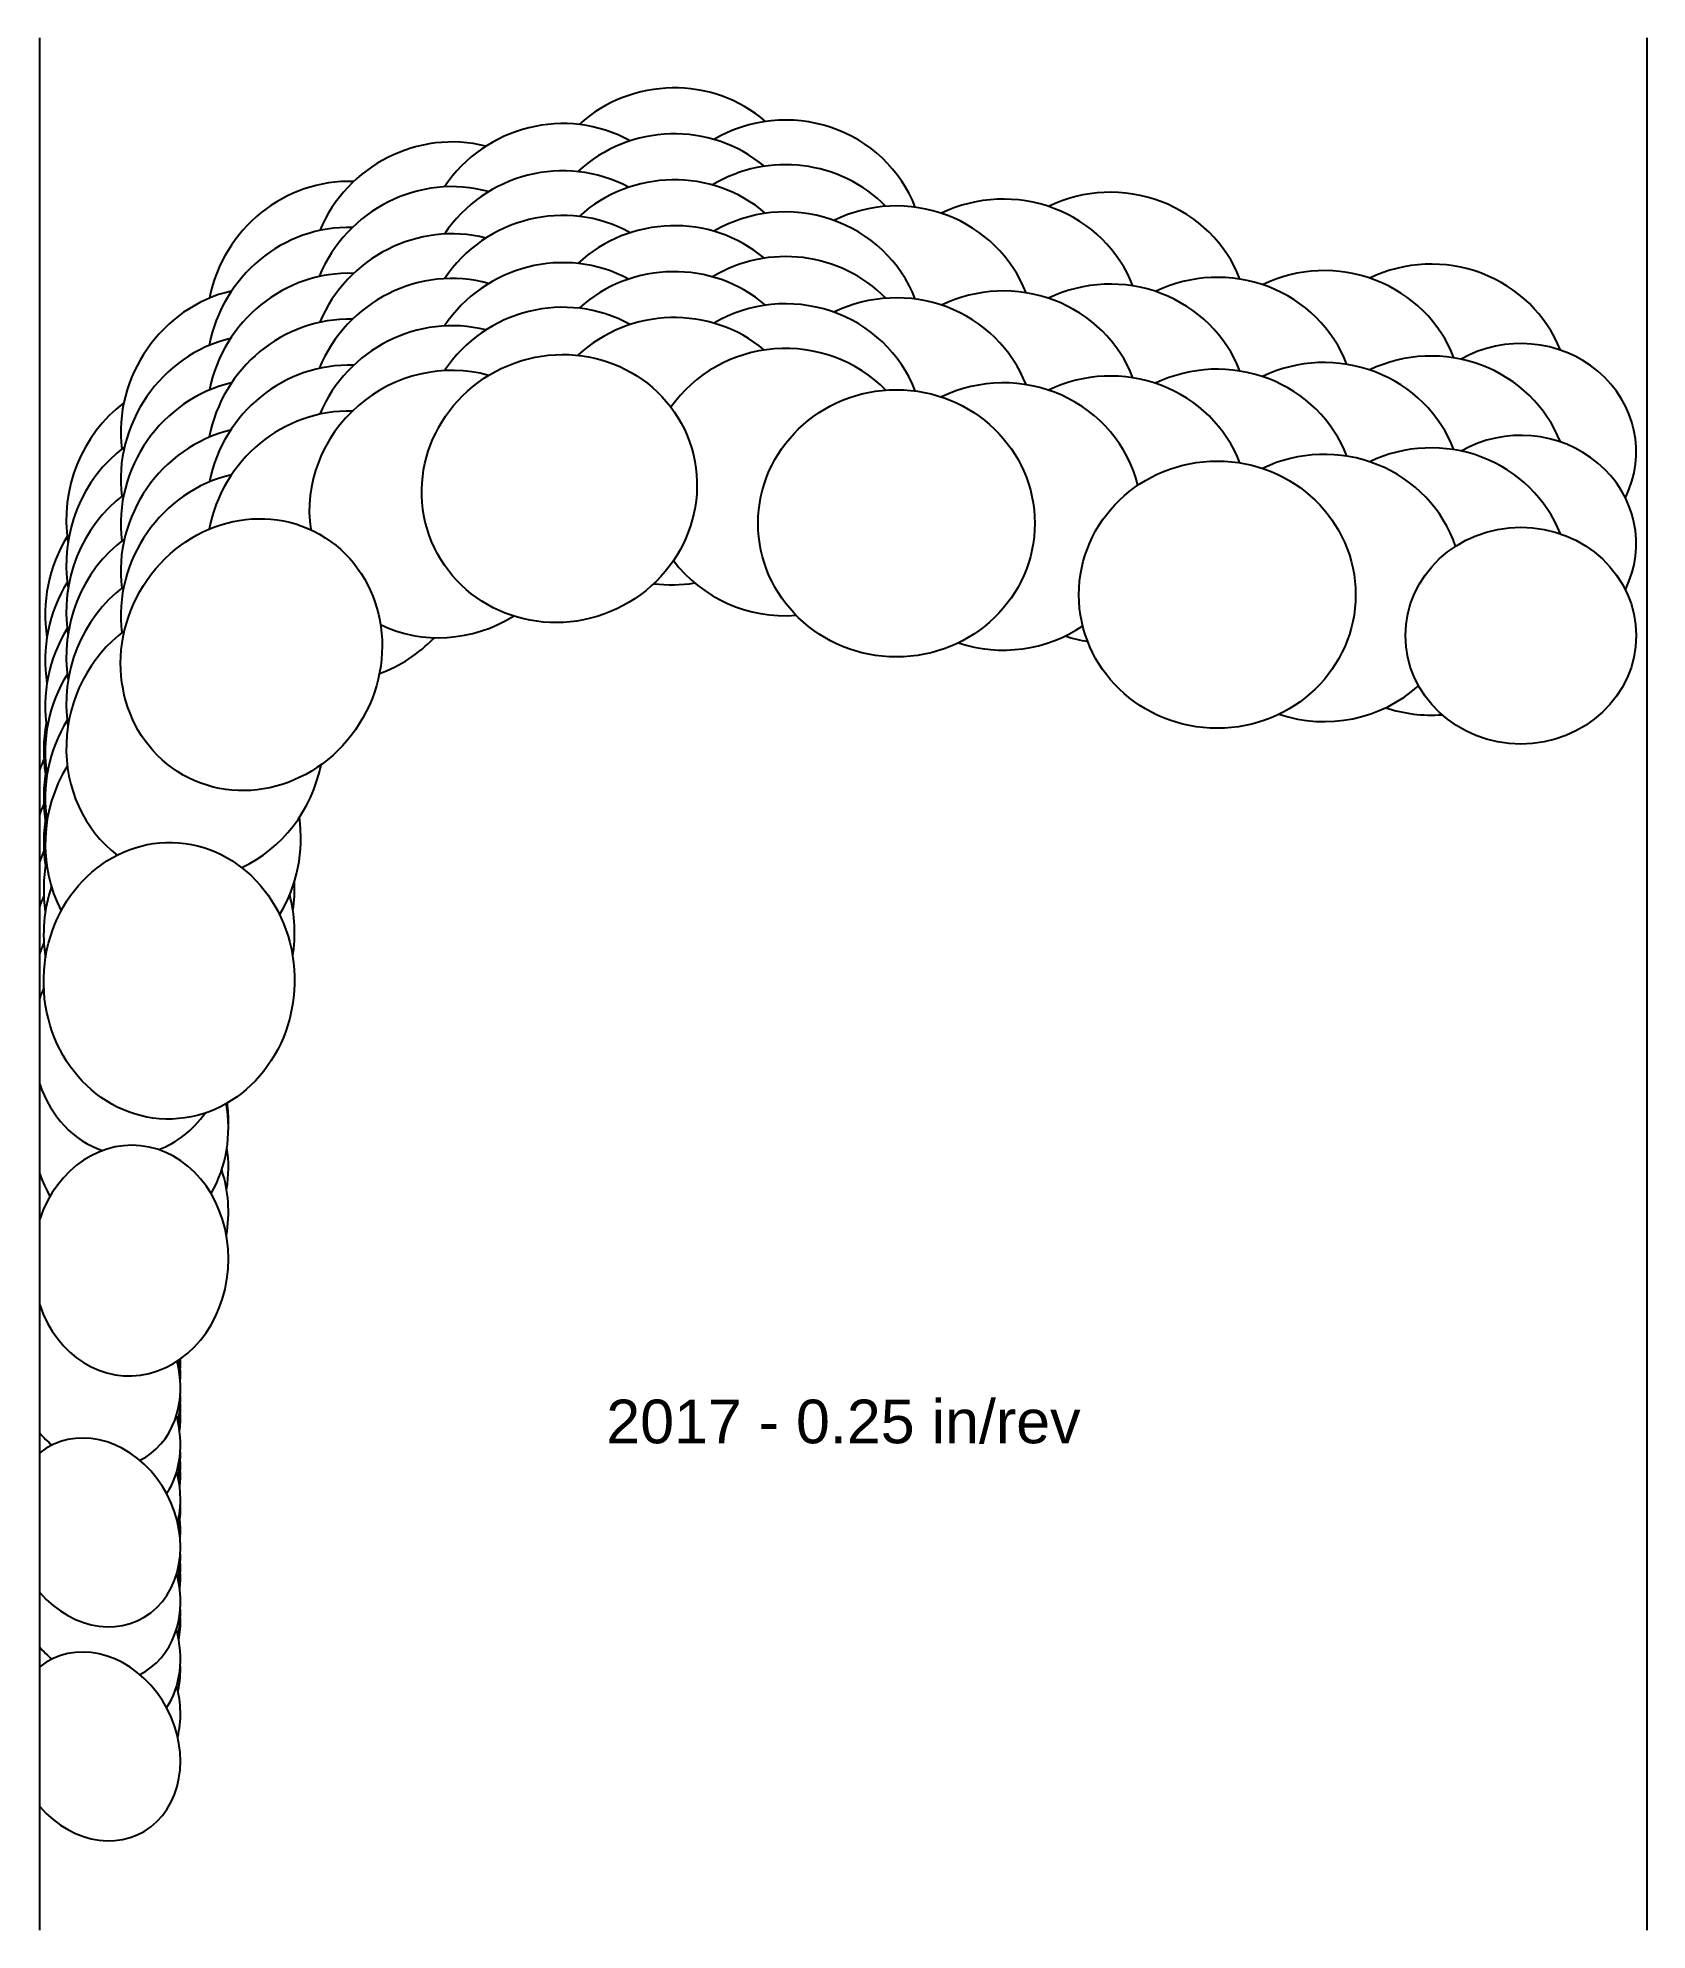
# Model space of a CAD drawing. Header units: inches. Extents: x -4.38 to 0, y -4.04 to 1.11.
import ezdxf
from ezdxf.enums import TextEntityAlignment as Align

# ---------------------------------------------------------------- set-up
doc = ezdxf.new("R2010")
doc.units = ezdxf.units.IN
doc.header["$MEASUREMENT"] = 0
for name, color, linetype, true_color in [('Blade_1', 30, 'Continuous', 0xff7f00), ('Blade_2', 7, 'Continuous', 0xcccc00), ('Blade_3', 7, 'Continuous', 0x00cc00), ('Blade_4', 7, 'Continuous', 0x00cccc), ('Blade_5', 7, 'Continuous', 0x0066cc), ('Blade_6', 190, 'Continuous', 0x7f00ff)]:
    doc.layers.add(name, color=color, linetype=linetype, true_color=true_color)
doc.layers.add('Gage_Line', color=7, linetype='Continuous')
doc.styles.get("Standard").update_dxf_attribs({"font": 'arial.ttf'})

msp = doc.modelspace()

# ---------------------------------------------------------------- linework, layer by layer
at = {"layer": 'Blade_1'}
for centre, major_axis, ratio, start_param, end_param in [((-2.9606, 0.3858), (0.3478, 0.1441), 0.963381, 6.946516, 8.463019), ((-2.0432, 0.2911), (0.3765, 0), 0.965926, 6.641245, 8.322437), ((-2.9606, 0.1358), (0.3478, 0.1441), 0.963381, 6.946516, 8.463019), ((-1.17, 0.0969), (0.3765, 0), 0.965926, 6.63968, 8.317381), ((-2.0432, 0.0411), (0.3765, 0), 0.965926, 6.641245, 8.322437), ((-3.7988, -0.0663), (0.1856, 0.3276), 0.926588, 6.992647, 8.525438), ((-0.3438, -0.0146), (0.314, 0), 0.939693, 5.845728, 8.398182), ((-1.17, -0.1531), (0.3765, 0), 0.965926, 6.63968, 8.317381), ((-0.3438, -0.2646), (0.314, 0), 0.939693, 5.845728, 8.398182), ((-3.7988, -0.3163), (0.1856, 0.3276), 0.926588, 6.992647, 8.525438), ((-4.0228, -0.9538), (0.0091, 0.3764), 0.906782, 7.67752, 8.042768), ((-4.0228, -1.2038), (0.0091, 0.3764), 0.906782, 7.67752, 8.042768), ((-4.0228, -1.2038), (0.0091, 0.3764), 0.906782, 4.576954, 4.787509), ((-4.1277, -2.2154), (0.0135, 0.3137), 0.84797, 2.00213, 7.524138), ((-4.1277, -1.9654), (0.0135, 0.3137), 0.84797, 4.568318, 4.934629), ((-4.2223, -2.4551), (-0.1229, 0.2359), 0.825943, 4.018576, 4.195732), ((-4.2223, -2.9551), (-0.1229, 0.2359), 0.825943, 1.854336, 6.445213), ((-4.2223, -2.7051), (-0.1229, 0.2359), 0.825943, 3.907902, 4.204421), ((-4.2223, -3.0377), (-0.1229, 0.2359), 0.825943, 4.018576, 4.204224), ((-4.2223, -3.5377), (-0.1229, 0.2359), 0.825943, 1.854336, 6.445213), ((-4.2223, -3.2877), (-0.1229, 0.2359), 0.825943, 3.907902, 4.204224)]:
    msp.add_ellipse(centre, major_axis=major_axis, ratio=ratio, start_param=start_param, end_param=end_param, dxfattribs=at)
for centre, major_axis, ratio in [((-2.9606, -0.1142), (0.3478, 0.1441), 0.963381), ((-2.0432, -0.2089), (0.3765, 0), 0.965926), ((-1.17, -0.4031), (0.3765, 0), 0.965926), ((-3.7988, -0.5663), (0.1856, 0.3276), 0.926588), ((-0.3438, -0.5146), (0.314, 0), 0.939693), ((-4.0228, -1.4538), (0.0091, 0.3764), 0.906782)]:
    msp.add_ellipse(centre, major_axis=major_axis, ratio=ratio, dxfattribs=at)
at = {"layer": 'Blade_2'}
for centre, major_axis, ratio, start_param, end_param in [((-2.3452, 0.4034), (0.3765, 0.0051), 0.96592, 7.028501, 8.397511), ((-3.2713, 0.3436), (0.3055, 0.2201), 0.948192, 6.929388, 8.440983), ((-2.3452, 0.1534), (0.3765, 0.0051), 0.96592, 7.028501, 8.397511), ((-3.2713, 0.0936), (0.3055, 0.2201), 0.948192, 6.929388, 8.440983), ((-2.3452, -0.0966), (0.3765, 0.0051), 0.96592, 7.028501, 8.816407), ((-3.2713, -0.1564), (0.3055, 0.2201), 0.948192, 6.929388, 8.96827), ((-3.952, -0.3038), (0.1167, 0.358), 0.923717, 7.202486, 8.366214), ((-3.952, -0.5538), (0.1167, 0.358), 0.923717, 7.202486, 8.366214), ((-2.3452, -0.0966), (0.3765, 0.0051), 0.96592, 3.755248, 4.77615), ((-3.2713, -0.1564), (0.3055, 0.2201), 0.948192, 3.616888, 4.640121), ((-3.952, -0.8038), (0.1167, 0.358), 0.923717, 7.202486, 9.114477), ((-3.952, -0.8038), (0.1167, 0.358), 0.923717, 3.850876, 4.838084), ((-4.1277, -1.1141), (0.0135, 0.3137), 0.84797, 7.423948, 7.524138), ((-4.1277, -1.3641), (0.0135, 0.3137), 0.84797, 7.423948, 7.524138), ((-4.1277, -1.6141), (0.0135, 0.3137), 0.84797, 7.423948, 7.524138), ((-4.1277, -1.6141), (0.0135, 0.3137), 0.84797, 8.285315, 9.184296), ((-4.1277, -1.6141), (0.0135, 0.3137), 0.84797, 3.483564, 4.059099), ((-4.2223, -2.5214), (-0.1229, 0.2359), 0.825943, 3.124923, 4.43126), ((-4.2223, -2.604), (-0.1229, 0.2359), 0.825943, 4.004757, 4.203881), ((-4.2223, -2.5214), (-0.1229, 0.2359), 0.825943, 8.137521, 8.316219), ((-4.2223, -2.854), (-0.1229, 0.2359), 0.825943, 3.949306, 4.203881), ((-4.2223, -3.104), (-0.1229, 0.2359), 0.825943, 3.124923, 4.447767), ((-4.2223, -3.104), (-0.1229, 0.2359), 0.825943, 8.137521, 8.316219)]:
    msp.add_ellipse(centre, major_axis=major_axis, ratio=ratio, start_param=start_param, end_param=end_param, dxfattribs=at)
at = {"layer": 'Blade_3'}
for centre, major_axis, ratio, start_param, end_param in [((-2.6514, 0.4874), (0.3725, 0.0545), 0.965233, 6.991556, 8.4734), ((-1.7521, 0.3098), (0.3765, 0), 0.965926, 6.641053, 8.318124), ((-2.6514, 0.2374), (0.3725, 0.0545), 0.965233, 6.991556, 8.4734), ((-3.5552, 0.2285), (0.2413, 0.289), 0.944435, 6.921032, 8.393887), ((-0.8789, 0.1151), (0.3765, 0), 0.965926, 6.638246, 8.316306), ((-1.7521, 0.0598), (0.3765, 0), 0.965926, 6.641053, 8.318124), ((-2.6514, -0.0126), (0.3725, 0.0545), 0.965233, 6.991556, 8.4734), ((-3.5552, -0.0215), (0.2413, 0.289), 0.944435, 6.921032, 8.393887), ((-0.8789, -0.1349), (0.3765, 0), 0.965926, 6.638246, 8.316306), ((-1.7521, -0.1902), (0.3765, 0), 0.965926, 6.51897, 8.318124), ((-3.5552, -0.2715), (0.2413, 0.289), 0.944435, 6.921032, 8.393887), ((-0.8789, -0.3849), (0.3765, 0), 0.965926, 6.601267, 8.316306), ((-4.0121, -0.5737), (0.0521, 0.3729), 0.922522, 7.406925, 8.171428), ((-2.6514, -0.0126), (0.3725, 0.0545), 0.965233, 4.431595, 4.729682), ((-1.7521, -0.1902), (0.3765, 0), 0.965926, 4.380845, 5.323484), ((-3.5552, -0.2715), (0.2413, 0.289), 0.944435, 4.157143, 4.638331), ((-4.0121, -0.8237), (0.0521, 0.3729), 0.922522, 7.406925, 8.171428), ((-0.8789, -0.3849), (0.3765, 0), 0.965926, 4.379117, 5.462498), ((-4.0121, -1.0737), (0.0521, 0.3729), 0.922522, 7.406925, 8.51045), ((-4.0121, -1.0737), (0.0521, 0.3729), 0.922522, 4.278169, 5.013692), ((-4.1277, -1.8583), (0.0135, 0.3137), 0.847971, 1.221992, 1.240953), ((-4.1277, -1.8583), (0.0135, 0.3137), 0.847971, 4.157979, 4.974376), ((-4.1277, -1.8583), (0.0135, 0.3137), 0.847971, 2.00213, 2.226696), ((-4.2223, -2.4273), (-0.1229, 0.2359), 0.825943, 3.963253, 4.085628), ((-4.2223, -2.6773), (-0.1229, 0.2359), 0.825943, 3.570581, 4.462117), ((-4.2223, -2.76), (-0.1229, 0.2359), 0.825943, 4.018231, 4.204078), ((-4.2223, -3.01), (-0.1229, 0.2359), 0.825943, 3.963454, 4.204078), ((-4.2223, -3.26), (-0.1229, 0.2359), 0.825943, 3.570817, 4.462324)]:
    msp.add_ellipse(centre, major_axis=major_axis, ratio=ratio, start_param=start_param, end_param=end_param, dxfattribs=at)
at = {"layer": 'Blade_4'}
for centre, major_axis, ratio, start_param, end_param in [((-2.9606, 0.5143), (0.3478, 0.1441), 0.963381, 6.934284, 8.463019), ((-2.9606, 0.2643), (0.3478, 0.1441), 0.963381, 6.934284, 8.463019), ((-3.7988, 0.0621), (0.1856, 0.3276), 0.926588, 6.984904, 8.525438), ((-2.9606, 0.0143), (0.3478, 0.1441), 0.963381, 6.934284, 8.463019), ((-3.7988, -0.1879), (0.1856, 0.3276), 0.926588, 6.984904, 8.525438), ((-3.7988, -0.4379), (0.1856, 0.3276), 0.926588, 6.984904, 8.525438), ((-4.0228, -0.8253), (0.0091, 0.3764), 0.906782, 7.681143, 8.052121), ((-4.0228, -1.0753), (0.0091, 0.3764), 0.906782, 7.681143, 8.052121), ((-4.0228, -1.3253), (0.0091, 0.3764), 0.906782, 7.528037, 8.052121), ((-4.0228, -1.3253), (0.0091, 0.3764), 0.906782, 4.567601, 5.018406), ((-4.1277, -1.8369), (0.0135, 0.3137), 0.84797, 4.729137, 4.910752), ((-4.1277, -2.0869), (0.0135, 0.3137), 0.84797, 4.55703, 5.135952), ((-4.2223, -2.5766), (-0.1229, 0.2359), 0.825943, 3.949856, 4.197568), ((-4.2223, -2.8266), (-0.1229, 0.2359), 0.825943, 3.893779, 4.448331), ((-4.2223, -2.9092), (-0.1229, 0.2359), 0.825943, 4.059221, 4.258689), ((-4.2223, -3.1592), (-0.1229, 0.2359), 0.825943, 3.949655, 4.197371), ((-4.2223, -3.4092), (-0.1229, 0.2359), 0.825943, 3.893779, 4.448125)]:
    msp.add_ellipse(centre, major_axis=major_axis, ratio=ratio, start_param=start_param, end_param=end_param, dxfattribs=at)
at = {"layer": 'Blade_5'}
for centre, major_axis, ratio, start_param, end_param in [((-2.3452, 0.5249), (0.3765, 0.0051), 0.96592, 6.62454, 8.385174), ((-3.2713, 0.4651), (0.3055, 0.2201), 0.948192, 6.951445, 8.429855), ((-1.461, 0.3284), (0.3765, 0), 0.965926, 6.640654, 8.317905), ((-2.3452, 0.2749), (0.3765, 0.0051), 0.96592, 6.62454, 8.385174), ((-3.2713, 0.2151), (0.3055, 0.2201), 0.948192, 6.951445, 8.429855), ((-0.5878, 0.1328), (0.3765, 0), 0.965926, 6.648107, 8.31464), ((-1.461, 0.0784), (0.3765, 0), 0.965926, 6.640654, 8.317905), ((-3.2713, -0.0349), (0.3055, 0.2201), 0.948192, 6.951445, 8.429855), ((-2.3452, 0.0249), (0.3765, 0.0051), 0.96592, 6.62454, 8.385174), ((-0.5878, -0.1172), (0.3765, 0), 0.965926, 6.648107, 8.31464), ((-1.461, -0.1716), (0.3765, 0), 0.965926, 6.640654, 8.317905), ((-3.952, -0.1823), (0.1167, 0.358), 0.923717, 7.208861, 8.356783), ((-0.5878, -0.3672), (0.3765, 0), 0.965926, 6.648107, 8.31464), ((-3.952, -0.4323), (0.1167, 0.358), 0.923717, 7.208861, 8.356783), ((-3.952, -0.6823), (0.1167, 0.358), 0.923717, 7.208861, 8.356783), ((-1.461, -0.1716), (0.3765, 0), 0.965926, 4.38062, 4.547781), ((-0.5878, -0.3672), (0.3765, 0), 0.965926, 4.377527, 4.789963), ((-4.1277, -0.9925), (0.0135, 0.3137), 0.847971, 7.421452, 7.524138), ((-4.1277, -1.2425), (0.0135, 0.3137), 0.847971, 7.421452, 7.524138), ((-4.1277, -1.4925), (0.0135, 0.3137), 0.847971, 7.421452, 7.524138), ((-4.2223, -2.3999), (-0.1229, 0.2359), 0.825943, 3.907902, 3.964515), ((-4.2223, -2.4825), (-0.1229, 0.2359), 0.825943, 4.072956, 4.203881), ((-4.2223, -2.7325), (-0.1229, 0.2359), 0.825943, 3.963253, 4.203881), ((-4.2223, -2.9825), (-0.1229, 0.2359), 0.825943, 3.907902, 4.203881)]:
    msp.add_ellipse(centre, major_axis=major_axis, ratio=ratio, start_param=start_param, end_param=end_param, dxfattribs=at)
at = {"layer": 'Blade_6'}
for centre, major_axis, ratio, start_param, end_param in [((-2.6514, 0.6124), (0.3725, 0.0545), 0.965233, 6.979154, 8.461077), ((-3.5552, 0.3535), (0.2413, 0.289), 0.944435, 6.911374, 8.383555), ((-2.6514, 0.3624), (0.3725, 0.0545), 0.965233, 6.979154, 8.461077), ((-3.5552, 0.1035), (0.2413, 0.289), 0.944435, 6.911374, 8.383555), ((-2.6514, 0.1124), (0.3725, 0.0545), 0.965233, 6.979154, 8.461077), ((-3.5552, -0.1465), (0.2413, 0.289), 0.944435, 6.911374, 8.383555), ((-4.0121, -0.4487), (0.0521, 0.3729), 0.922522, 7.40869, 8.171428), ((-4.0121, -0.6987), (0.0521, 0.3729), 0.922522, 7.40869, 8.171428), ((-4.0121, -0.9487), (0.0521, 0.3729), 0.922522, 7.40869, 8.171428), ((-4.1277, -1.7333), (0.0135, 0.3137), 0.84797, 4.562678, 4.575702), ((-4.2223, -2.5523), (-0.1229, 0.2359), 0.825943, 3.900847, 4.210736), ((-4.2223, -3.135), (-0.1229, 0.2359), 0.825943, 3.900847, 4.210933)]:
    msp.add_ellipse(centre, major_axis=major_axis, ratio=ratio, start_param=start_param, end_param=end_param, dxfattribs=at)
at = {"layer": 'Gage_Line'}
for p, q in [((-4.375, -4.0377), (-4.375, 1.1124)), ((0, -4.0377), (0, 1.1124))]:
    msp.add_line(p, q, dxfattribs=at)

# ---------------------------------------------------------------- texts
msp.add_text('2017 - 0.25 in/rev', height=0.11875).set_placement((-2.1875, -2.6532), align=Align.MIDDLE_CENTER)

doc.saveas('drawing.dxf')
